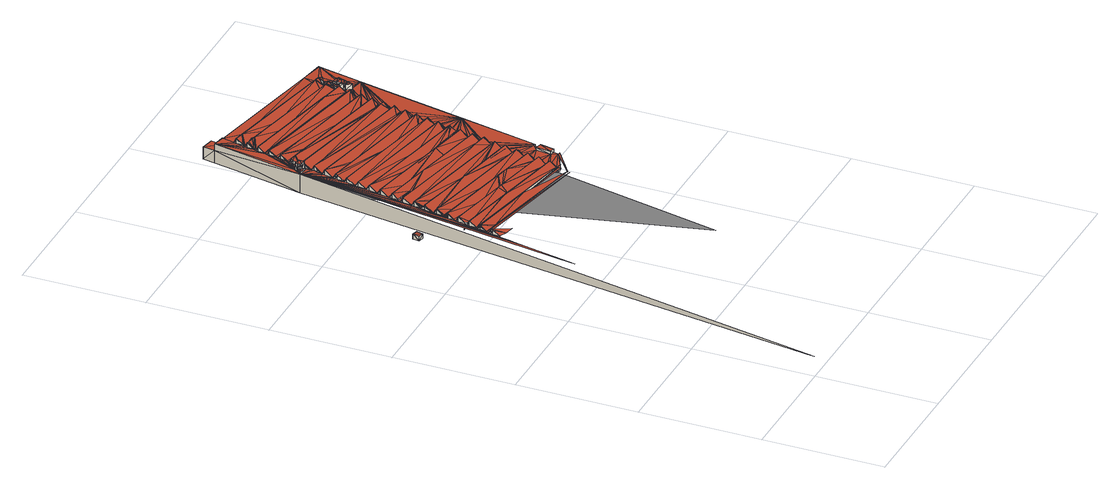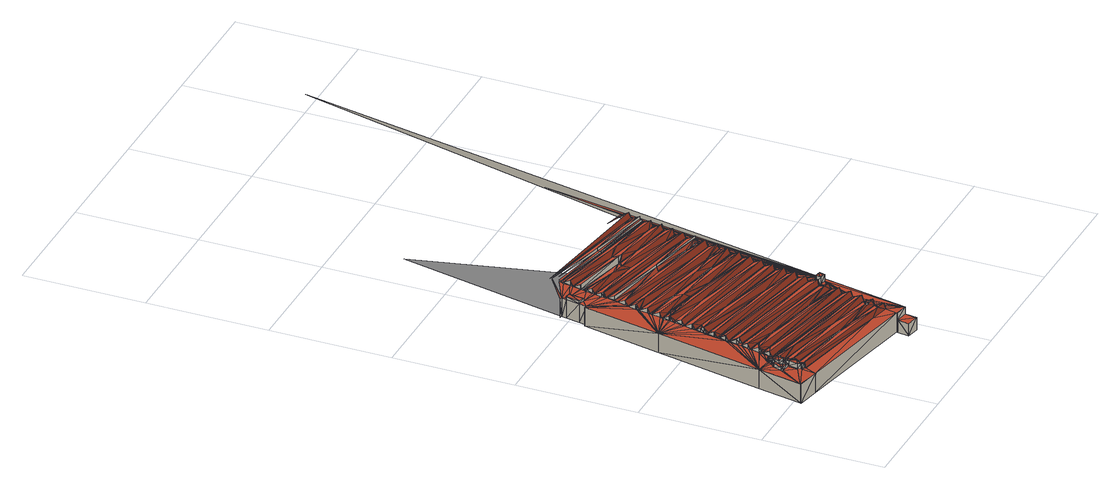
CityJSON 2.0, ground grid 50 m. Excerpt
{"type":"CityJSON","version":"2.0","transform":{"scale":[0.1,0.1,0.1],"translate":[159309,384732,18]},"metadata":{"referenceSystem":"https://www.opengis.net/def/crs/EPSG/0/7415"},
"CityObjects":{
"building1":{"type":"Building","attributes":{"oorspronkelijk_bouwjaar":1949,"status":"Pand in gebruik (niet ingemeten)","geconstateerd":false,"h_maaiveld":18.51,"dak_type":"slanted","pw_datum":"2016-12-01","pw_actueel":"yes","pw_bron":"ahn3","reconstructie_methode":"tudelft3d-geoflow","versie_methode":"v21.03.1","kas_warenhuis":false,"ondergronds_type":"above ground","lod11_replace":false,"reconstruction_skipped":false},"geometry":[{"type":"MultiSurface","lod":"2.2","boundaries":[[[0,1,2]],[[3,4,5]],[[6,5,4]],[[6,7,5]],[[8,7,6]],[[9,6,4]],[[8,10,7]],[[9,8,6]],[[11,12,10]],[[12,13,10]],[[14,15,12]],[[12,15,13]],[[14,16,15]],[[17,16,14]],[[18,8,9]],[[12,11,19]],[[14,12,20]],[[16,21,15]],[[22,21,16]],[[15,21,23]],[[14,20,17]],[[24,23,21]],[[15,23,25]],[[26,23,24]],[[27,28,0]],[[26,25,23]],[[29,25,26]],[[15,25,30]],[[13,15,31]],[[32,30,25]],[[19,11,33]],[[20,12,19]],[[34,30,32]],[[35,17,20]],[[30,34,36]],[[31,15,30]],[[20,19,33]],[[35,20,33]],[[37,38,36]],[[36,34,39]],[[30,36,31]],[[36,39,37]],[[40,41,38]],[[36,38,31]],[[40,38,42]],[[39,38,37]],[[43,41,40]],[[40,44,43]],[[40,42,44]],[[38,41,31]],[[42,38,39]],[[45,43,44]],[[45,46,43]],[[43,46,41]],[[44,46,45]],[[41,46,31]],[[28,47,0]],[[46,48,49]],[[31,46,49]],[[31,49,50]],[[51,50,49]],[[52,31,51]],[[51,31,50]],[[52,53,31]],[[54,52,51]],[[47,55,0]],[[54,53,52]],[[56,54,51]],[[57,56,51]],[[0,55,58]],[[54,59,53]],[[56,59,54]],[[59,60,53]],[[56,60,59]],[[57,60,56]],[[53,60,61]],[[60,57,61]],[[58,3,0]],[[53,61,62]],[[17,63,16]],[[53,62,64]],[[16,65,22]],[[62,61,66]],[[3,5,0]],[[67,34,32]],[[22,65,24]],[[68,62,69]],[[26,24,70]],[[71,66,61]],[[69,62,66]],[[29,26,70]],[[68,64,62]],[[53,64,72]],[[73,68,69]],[[5,7,0]],[[74,53,72]],[[53,74,75]],[[73,64,68]],[[7,10,0]],[[17,35,63]],[[76,61,57]],[[10,13,0]],[[53,75,77]],[[64,73,72]],[[71,61,76]],[[34,67,39]],[[78,74,72]],[[69,66,79]],[[80,66,71]],[[74,78,75]],[[81,46,44]],[[46,82,48]],[[48,82,49]],[[79,73,69]],[[53,77,83]],[[49,82,51]],[[57,51,82]],[[53,83,84]],[[85,86,75]],[[75,86,77]],[[80,71,76]],[[79,66,80]],[[53,84,87]],[[53,87,88]],[[13,31,0]],[[86,89,77]],[[89,83,77]],[[42,39,90]],[[89,86,91]],[[44,42,92]],[[79,80,76]],[[93,89,94]],[[94,89,95]],[[86,96,91]],[[95,89,91]],[[93,84,89]],[[89,84,83]],[[94,95,91]],[[93,94,97]],[[97,94,91]],[[98,10,8]],[[97,84,93]],[[11,10,99]],[[100,97,91]],[[96,100,91]],[[84,97,87]],[[87,97,101]],[[96,86,102]],[[103,88,87]],[[87,101,103]],[[88,103,101]],[[31,53,0]],[[104,88,101]],[[102,97,100]],[[100,96,102]],[[104,105,88]],[[106,67,32]],[[81,82,46]],[[33,11,99]],[[88,105,107]],[[108,105,104]],[[108,109,105]],[[109,107,105]],[[110,65,16]],[[86,111,102]],[[63,110,16]],[[65,70,24]],[[109,112,107]],[[112,109,113]],[[32,29,114]],[[115,97,102]],[[113,116,112]],[[117,118,113]],[[118,116,113]],[[35,33,119]],[[92,81,44]],[[120,121,118]],[[118,121,116]],[[112,116,122]],[[53,88,0]],[[78,123,75]],[[39,67,90]],[[124,115,102]],[[125,121,120]],[[102,126,124]],[[122,116,121]],[[102,111,126]],[[79,127,73]],[[115,124,126]],[[75,123,85]],[[128,76,57]],[[129,109,108]],[[130,125,131]],[[121,125,130]],[[113,109,129]],[[111,132,126]],[[117,113,133]],[[85,123,86]],[[121,130,122]],[[118,117,134]],[[135,136,130]],[[130,136,137]],[[122,130,137]],[[120,118,138]],[[137,136,139]],[[122,137,139]],[[79,76,127]],[[122,139,140]],[[120,138,125]],[[92,42,90]],[[141,122,140]],[[142,143,122]],[[142,122,141]],[[88,107,0]],[[142,144,143]],[[141,144,142]],[[144,145,143]],[[128,57,82]],[[144,141,145]],[[133,113,129]],[[143,145,146]],[[117,133,134]],[[143,146,147]],[[86,148,111]],[[107,112,0]],[[149,146,145]],[[138,118,134]],[[146,149,147]],[[147,149,150]],[[143,147,151]],[[130,131,152]],[[112,122,0]],[[153,97,115]],[[135,130,154]],[[136,135,155]],[[139,136,155]],[[156,151,147]],[[140,139,155]],[[141,140,155]],[[151,156,157]],[[157,156,158]],[[81,159,82]],[[32,114,106]],[[134,133,160]],[[138,134,160]],[[133,129,161]],[[133,162,160]],[[90,67,106]],[[161,162,133]],[[161,129,163]],[[162,164,160]],[[162,161,164]],[[164,163,165]],[[161,163,164]],[[157,166,167]],[[122,143,0]],[[29,70,168]],[[126,153,115]],[[63,35,119]],[[132,153,126]],[[111,169,132]],[[131,125,170]],[[171,72,73]],[[172,173,167]],[[174,78,72]],[[143,151,0]],[[131,175,152]],[[172,176,173]],[[154,130,152]],[[176,172,177]],[[155,135,154]],[[178,81,92]],[[177,179,176]],[[180,179,177]],[[176,179,181]],[[179,180,181]],[[123,148,86]],[[138,170,125]],[[151,157,0]],[[157,167,0]],[[176,181,182]],[[178,159,81]],[[167,173,0]],[[76,128,127]],[[183,182,181]],[[184,145,141]],[[149,145,184]],[[149,185,150]],[[147,150,185]],[[173,176,0]],[[92,90,186]],[[160,170,138]],[[160,164,170]],[[183,187,182]],[[170,175,131]],[[92,188,189]],[[187,183,190]],[[156,147,185]],[[92,189,178]],[[176,182,0]],[[190,191,187]],[[92,186,188]],[[159,128,82]],[[190,192,191]],[[188,159,189]],[[187,191,193]],[[111,148,169]],[[178,189,159]],[[155,154,152]],[[175,194,152]],[[104,195,108]],[[182,187,0]],[[196,193,191]],[[97,197,101]],[[169,198,132]],[[198,153,132]],[[196,199,193]],[[187,193,0]],[[200,199,196]],[[201,104,101]],[[199,200,202]],[[193,199,0]],[[203,204,202]],[[204,203,205]],[[199,202,0]],[[202,204,0]],[[204,205,0]],[[63,206,110]],[[65,207,70]],[[207,65,110]],[[205,208,0]],[[114,29,168]],[[159,188,209]],[[210,208,205]],[[211,0,212]],[[129,108,195]],[[213,211,212]],[[208,214,0]],[[215,211,213]],[[73,127,216]],[[214,217,0]],[[218,212,0]],[[208,210,214]],[[217,218,0]],[[90,106,219]],[[213,220,215]],[[210,221,214]],[[222,217,214]],[[211,223,0]],[[217,222,224]],[[214,221,222]],[[215,225,211]],[[78,226,123]],[[224,222,227]],[[213,212,228]],[[222,221,227]],[[224,227,221]],[[217,224,218]],[[229,224,221]],[[229,218,224]],[[158,230,157]],[[215,220,231]],[[232,218,229]],[[231,225,215]],[[230,166,157]],[[213,233,220]],[[234,212,218]],[[166,230,167]],[[225,223,211]],[[235,236,220]],[[184,185,149]],[[231,220,236]],[[232,229,237]],[[238,236,235]],[[235,220,239]],[[233,213,228]],[[159,209,128]],[[232,234,218]],[[240,231,238]],[[238,231,236]],[[241,228,212]],[[240,242,231]],[[231,243,225]],[[238,235,244]],[[238,242,240]],[[241,212,234]],[[242,243,231]],[[172,167,230]],[[244,235,239]],[[238,244,242]],[[243,223,225]],[[242,245,243]],[[233,239,220]],[[246,202,200]],[[247,141,155]],[[245,223,243]],[[237,234,232]],[[185,248,156]],[[148,153,169]],[[246,203,202]],[[239,233,249]],[[246,205,203]],[[156,248,250]],[[233,228,249]],[[163,129,195]],[[165,163,195]],[[209,188,251]],[[186,90,252]],[[244,239,253]],[[254,239,249]],[[198,169,153]],[[249,228,254]],[[242,244,255]],[[256,228,241]],[[234,237,257]],[[242,255,245]],[[246,210,205]],[[257,241,234]],[[241,258,256]],[[241,259,258]],[[245,260,223]],[[259,256,258]],[[253,239,254]],[[257,259,241]],[[228,256,261]],[[255,244,253]],[[261,254,228]],[[259,262,256]],[[209,263,128]],[[255,260,245]],[[251,127,128]],[[262,261,256]],[[253,254,264]],[[259,265,262]],[[197,97,153]],[[175,266,194]],[[264,255,253]],[[267,254,261]],[[186,268,188]],[[264,254,269]],[[269,254,267]],[[251,188,270]],[[262,267,261]],[[271,164,165]],[[255,269,260]],[[260,272,223]],[[264,269,255]],[[265,267,262]],[[273,269,267]],[[251,128,263]],[[263,209,251]],[[152,247,155]],[[247,152,194]],[[267,265,273]],[[260,269,274]],[[275,276,1]],[[269,273,274]],[[273,265,277]],[[190,183,278]],[[272,279,223]],[[0,280,1]],[[251,270,127]],[[273,277,281]],[[281,274,273]],[[190,282,192]],[[274,272,260]],[[148,283,153]],[[192,282,191]],[[284,223,279]],[[247,184,141]],[[285,281,277]],[[281,285,274]],[[286,156,250]],[[287,223,284]],[[191,282,196]],[[158,156,288]],[[223,289,0]],[[290,272,274]],[[196,282,200]],[[266,175,170]],[[291,223,287]],[[292,207,110]],[[207,293,70]],[[290,279,272]],[[274,285,294]],[[168,70,293]],[[295,296,290]],[[290,296,279]],[[297,210,246]],[[290,274,294]],[[219,106,114]],[[279,296,284]],[[223,291,298]],[[295,290,294]],[[171,73,216]],[[284,299,300]],[[296,295,294]],[[300,287,284]],[[185,184,248]],[[301,287,300]],[[284,296,294]],[[174,72,171]],[[302,301,300]],[[303,287,302]],[[302,287,301]],[[304,270,188]],[[223,298,305]],[[226,78,174]],[[303,291,287]],[[303,302,306]],[[170,164,271]],[[223,305,307]],[[177,172,308]],[[223,307,309]],[[306,291,303]],[[90,219,310]],[[90,310,252]],[[180,177,311]],[[123,312,148]],[[180,311,181]],[[148,313,283]],[[291,306,314]],[[314,298,291]],[[315,186,252]],[[316,317,314]],[[317,316,318]],[[298,314,317]],[[270,319,127]],[[298,317,318]],[[298,318,320]],[[183,181,321]],[[322,298,323]],[[323,320,318]],[[323,298,320]],[[324,297,246]],[[223,309,289]],[[325,186,315]],[[322,305,298]],[[326,322,323]],[[284,327,299]],[[299,328,300]],[[300,328,302]],[[326,305,322]],[[325,268,186]],[[188,268,304]],[[289,280,0]],[[1,280,329]],[[266,330,194]],[[327,284,294]],[[302,328,306]],[[305,326,307]],[[331,195,104]],[[330,247,194]],[[247,248,184]],[[332,309,307]],[[247,250,248]],[[333,309,332]],[[332,334,333]],[[333,334,309]],[[334,335,309]],[[336,1,329]],[[101,197,337]],[[338,339,334]],[[334,339,335]],[[101,337,201]],[[331,104,201]],[[340,339,338]],[[341,313,148]],[[339,342,335]],[[313,343,283]],[[309,335,289]],[[327,328,299]],[[339,340,344]],[[319,345,127]],[[346,127,345]],[[344,342,339]],[[283,197,153]],[[347,344,348]],[[347,342,344]],[[278,282,190]],[[343,313,349]],[[350,342,347]],[[342,289,335]],[[216,127,346]],[[351,342,352]],[[352,350,347]],[[352,342,350]],[[306,328,353]],[[210,354,221]],[[286,250,355]],[[356,355,250]],[[219,114,357]],[[358,200,282]],[[359,270,304]],[[357,360,361]],[[327,294,362]],[[351,363,342]],[[364,351,352]],[[365,229,221]],[[359,366,270]],[[165,195,367]],[[286,288,156]],[[306,353,368]],[[219,357,361]],[[250,247,356]],[[364,363,351]],[[226,369,123]],[[237,229,370]],[[371,364,352]],[[270,366,372]],[[363,289,342]],[[288,230,158]],[[219,361,373]],[[219,373,310]],[[252,310,315]],[[310,373,315]],[[364,374,363]],[[375,347,348]],[[123,369,312]],[[352,347,375]],[[371,374,364]],[[372,376,270]],[[363,374,377]],[[378,275,1]],[[289,363,377]],[[376,319,270]],[[374,379,380]],[[377,374,380]],[[371,352,381]],[[373,382,315]],[[312,341,148]],[[200,383,246]],[[377,380,384]],[[385,377,384]],[[386,384,380]],[[386,385,384]],[[271,165,367]],[[385,387,377]],[[382,388,315]],[[328,327,353]],[[289,377,387]],[[389,172,230]],[[388,325,315]],[[390,374,371]],[[386,391,385]],[[392,393,360]],[[280,394,329]],[[395,378,1]],[[391,387,385]],[[257,237,396]],[[170,397,266]],[[381,352,375]],[[388,382,268]],[[343,197,283]],[[325,388,268]],[[398,289,387]],[[257,396,259]],[[327,362,353]],[[341,349,313]],[[304,268,359]],[[381,390,371]],[[399,286,400]],[[380,379,401]],[[400,286,355]],[[393,361,360]],[[400,355,356]],[[402,400,356]],[[403,394,280]],[[289,404,280]],[[405,386,380]],[[387,391,398]],[[398,391,406]],[[353,362,368]],[[407,366,359]],[[268,408,359]],[[361,409,373]],[[297,410,210]],[[259,411,265]],[[359,408,407]],[[366,407,408]],[[343,349,197]],[[405,391,386]],[[362,412,368]],[[289,398,413]],[[414,366,408]],[[415,395,1]],[[280,404,403]],[[394,416,329]],[[382,373,409]],[[390,381,375]],[[406,391,405]],[[366,414,372]],[[344,340,417]],[[277,265,411]],[[406,418,398]],[[344,419,348]],[[414,408,420]],[[289,413,421]],[[416,336,329]],[[409,268,382]],[[422,285,277]],[[278,183,321]],[[421,404,289]],[[405,380,401]],[[372,414,420]],[[399,423,286]],[[400,424,399]],[[400,402,424]],[[268,409,408]],[[418,406,405]],[[376,372,319]],[[319,372,420]],[[374,425,379]],[[418,401,398]],[[403,426,394]],[[427,428,393]],[[345,319,346]],[[294,285,422]],[[297,324,429]],[[383,324,246]],[[413,336,404]],[[361,393,409]],[[421,413,404]],[[404,336,416]],[[390,430,374]],[[426,416,394]],[[404,431,403]],[[200,358,383]],[[418,405,401]],[[375,348,419]],[[397,170,271]],[[432,349,341]],[[408,433,420]],[[398,434,413]],[[435,216,346]],[[436,435,346]],[[349,432,437]],[[424,423,399]],[[401,434,398]],[[437,438,349]],[[431,426,403]],[[404,416,426]],[[439,286,423]],[[379,425,401]],[[171,440,441]],[[216,440,171]],[[216,435,440]],[[435,436,440]],[[402,356,442]],[[171,441,174]],[[433,319,420]],[[441,440,174]],[[174,440,436]],[[390,375,430]],[[439,443,286]],[[306,368,444]],[[438,197,349]],[[362,294,445]],[[266,446,330]],[[174,436,447]],[[319,433,346]],[[447,436,369]],[[447,226,174]],[[226,447,369]],[[448,314,306]],[[431,404,426]],[[409,433,408]],[[356,247,442]],[[314,448,316]],[[316,448,318]],[[433,436,346]],[[323,318,448]],[[330,449,247]],[[282,278,358]],[[389,308,172]],[[326,323,448]],[[311,177,308]],[[423,424,439]],[[450,341,369]],[[369,341,312]],[[424,402,451]],[[452,409,453]],[[452,454,409]],[[321,181,311]],[[430,425,374]],[[409,393,453]],[[455,415,1]],[[393,428,275]],[[456,443,439]],[[417,419,344]],[[393,275,453]],[[457,452,453]],[[341,450,432]],[[436,458,369]],[[428,459,275]],[[453,275,378]],[[460,437,432]],[[454,433,409]],[[437,460,438]],[[338,461,340]],[[369,458,450]],[[452,457,462]],[[444,368,412]],[[454,452,462]],[[458,436,433]],[[362,445,412]],[[439,424,451]],[[457,453,463]],[[463,453,378]],[[286,443,288]],[[451,402,442]],[[450,458,432]],[[464,197,438]],[[456,439,451]],[[458,460,432]],[[438,460,458]],[[465,307,326]],[[454,463,433]],[[443,456,466]],[[332,307,467]],[[331,468,195]],[[332,467,334]],[[397,469,266]],[[469,446,266]],[[446,470,330]],[[462,457,463]],[[395,463,378]],[[470,449,330]],[[197,464,337]],[[438,458,464]],[[338,334,471]],[[462,463,454]],[[468,472,195]],[[473,195,472]],[[367,195,473]],[[331,201,337]],[[430,375,474]],[[433,463,458]],[[475,358,278]],[[476,442,247]],[[337,464,477]],[[425,478,401]],[[463,395,458]],[[430,479,425]],[[337,477,331]],[[456,451,480]],[[481,456,480]],[[476,247,449]],[[466,456,481]],[[482,443,466]],[[483,468,331]],[[458,477,464]],[[483,331,484]],[[485,1,336]],[[458,395,415]],[[331,477,484]],[[221,354,365]],[[472,468,473]],[[473,468,486]],[[468,483,486]],[[370,229,365]],[[483,484,486]],[[487,473,486]],[[484,488,486]],[[210,410,354]],[[488,487,486]],[[271,367,473]],[[271,473,489]],[[458,415,477]],[[489,473,487]],[[484,477,488]],[[237,370,490]],[[477,415,491]],[[492,271,489]],[[451,442,480]],[[480,442,493]],[[493,442,494]],[[480,493,481]],[[482,466,481]],[[288,443,482]],[[495,230,288]],[[479,430,474]],[[479,496,425]],[[397,271,492]],[[492,489,497]],[[237,490,498]],[[495,389,230]],[[397,492,499]],[[492,497,499]],[[397,499,469]],[[499,497,469]],[[500,297,429]],[[340,501,417]],[[383,429,324]],[[470,446,449]],[[449,446,469]],[[497,502,469]],[[442,503,494]],[[504,493,494]],[[493,504,481]],[[469,502,449]],[[505,482,481]],[[237,498,396]],[[297,500,410]],[[476,449,502]],[[259,396,506]],[[507,358,475]],[[445,508,412]],[[476,509,442]],[[496,479,474]],[[496,478,425]],[[444,412,508]],[[259,506,411]],[[509,503,442]],[[504,494,503]],[[476,502,510]],[[504,505,481]],[[294,511,445]],[[475,278,321]],[[505,512,482]],[[513,277,411]],[[509,476,510]],[[422,277,513]],[[512,288,482]],[[510,514,509]],[[306,444,515]],[[504,503,509]],[[509,514,504]],[[383,358,507]],[[514,505,504]],[[487,488,516]],[[491,415,455]],[[487,516,489]],[[488,477,516]],[[505,514,517]],[[474,518,496]],[[496,518,478]],[[477,491,516]],[[422,519,294]],[[294,519,520]],[[505,517,521]],[[489,516,497]],[[512,505,521]],[[512,521,522]],[[495,288,523]],[[512,524,288]],[[524,512,522]],[[448,306,525]],[[288,524,526]],[[524,522,526]],[[523,288,526]],[[495,523,527]],[[526,522,523]],[[527,528,495]],[[495,528,529]],[[413,485,336]],[[497,516,502]],[[511,294,520]],[[530,434,401]],[[375,419,531]],[[528,527,523]],[[522,532,523]],[[523,532,528]],[[529,389,495]],[[455,1,533]],[[529,528,532]],[[534,529,532]],[[502,516,510]],[[529,534,389]],[[475,535,507]],[[534,532,536]],[[525,306,515]],[[537,413,434]],[[389,534,536]],[[510,516,514]],[[474,375,531]],[[516,517,514]],[[389,536,308]],[[501,340,461]],[[475,538,535]],[[536,539,308]],[[540,507,535]],[[536,541,539]],[[311,308,542]],[[308,539,542]],[[521,517,516]],[[543,311,542]],[[539,543,542]],[[544,311,543]],[[539,544,543]],[[541,544,539]],[[545,311,544]],[[544,541,545]],[[521,516,522]],[[546,326,448]],[[545,321,311]],[[516,532,522]],[[475,321,538]],[[478,530,401]],[[535,538,547]],[[547,540,535]],[[417,548,419]],[[508,445,444]],[[549,321,545]],[[550,549,545]],[[471,461,338]],[[516,491,455]],[[532,516,536]],[[551,507,540]],[[321,549,552]],[[321,552,538]],[[549,550,552]],[[538,552,550]],[[541,536,516]],[[551,383,507]],[[538,550,540]],[[547,538,540]],[[541,516,545]],[[540,550,553]],[[546,465,326]],[[516,550,545]],[[467,307,465]],[[553,551,540]],[[467,554,334]],[[444,445,555]],[[556,500,429]],[[471,334,554]],[[551,553,557]],[[558,429,383]],[[383,551,557]],[[559,429,558]],[[556,429,559]],[[550,516,553]],[[556,560,500]],[[560,561,500]],[[383,557,558]],[[474,562,518]],[[518,562,478]],[[556,559,558]],[[553,563,557]],[[564,500,561]],[[557,563,558]],[[370,365,354]],[[558,563,556]],[[556,563,560]],[[561,560,563]],[[490,370,565]],[[1,485,533]],[[566,417,501]],[[410,500,564]],[[567,561,563]],[[553,516,563]],[[568,370,354]],[[564,561,567]],[[370,569,565]],[[567,563,570]],[[490,565,571]],[[410,568,354]],[[564,567,570]],[[445,572,555]],[[570,563,573]],[[564,570,573]],[[568,569,370]],[[410,564,573]],[[573,563,569]],[[410,573,568]],[[571,565,569]],[[568,573,569]],[[563,516,574]],[[498,490,571]],[[574,569,563]],[[445,511,572]],[[571,569,574]],[[548,417,566]],[[575,498,571]],[[575,571,574]],[[555,515,444]],[[572,576,555]],[[498,575,577]],[[498,577,396]],[[575,574,577]],[[577,574,396]],[[506,396,578]],[[506,578,411]],[[579,396,574]],[[580,581,578]],[[578,396,579]],[[411,578,581]],[[579,580,578]],[[581,580,582]],[[582,580,579]],[[411,583,513]],[[584,422,513]],[[422,584,519]],[[585,520,519]],[[411,581,586]],[[581,582,586]],[[411,586,583]],[[587,513,583]],[[582,579,587]],[[572,588,576]],[[589,584,513]],[[586,587,583]],[[589,519,584]],[[589,585,519]],[[520,585,589]],[[586,582,587]],[[525,590,448]],[[576,515,555]],[[548,591,419]],[[587,589,513]],[[419,591,531]],[[592,520,589]],[[530,593,434]],[[592,511,520]],[[525,594,590]],[[594,448,590]],[[593,595,434]],[[596,572,511]],[[596,588,572]],[[576,588,597]],[[597,598,576]],[[599,576,598]],[[600,562,474]],[[501,461,566]],[[592,589,601]],[[474,531,600]],[[537,485,413]],[[515,576,599]],[[602,594,525]],[[511,592,601]],[[537,434,595]],[[478,562,530]],[[511,601,596]],[[602,525,515]],[[516,455,603]],[[596,601,588]],[[604,588,601]],[[588,598,597]],[[604,598,588]],[[598,604,599]],[[594,602,605]],[[594,546,448]],[[603,574,516]],[[471,566,461]],[[605,602,606]],[[594,605,607]],[[606,602,515]],[[608,515,599]],[[609,605,606]],[[610,605,609]],[[610,611,605]],[[611,612,605]],[[605,612,607]],[[574,603,579]],[[606,613,609]],[[606,614,613]],[[609,611,610]],[[613,614,609]],[[606,515,615]],[[615,614,606]],[[616,607,612]],[[515,608,615]],[[615,608,614]],[[594,607,546]],[[617,611,609]],[[617,612,611]],[[614,617,609]],[[616,612,617]],[[607,616,618]],[[579,603,587]],[[618,616,617]],[[546,607,618]],[[587,603,589]],[[618,617,619]],[[471,620,566]],[[546,618,619]],[[589,603,601]],[[620,621,566]],[[566,621,548]],[[546,619,465]],[[614,622,617]],[[604,601,603]],[[603,599,604]],[[467,465,554]],[[554,465,623]],[[623,465,624]],[[619,617,622]],[[471,554,625]],[[624,554,623]],[[625,554,624]],[[603,608,599]],[[625,620,471]],[[625,624,626]],[[465,619,622]],[[603,614,608]],[[465,622,624]],[[620,625,626]],[[626,624,627]],[[600,628,562]],[[620,626,621]],[[624,629,627]],[[603,455,533]],[[621,626,548]],[[630,548,626]],[[531,628,600]],[[591,548,631]],[[622,629,624]],[[630,626,632]],[[548,630,631]],[[633,591,631]],[[633,634,591]],[[635,634,630]],[[630,633,631]],[[636,635,630]],[[630,634,633]],[[634,531,591]],[[636,630,637]],[[635,638,634]],[[636,639,635]],[[626,640,632]],[[637,630,632]],[[531,634,638]],[[626,627,640]],[[531,641,628]],[[562,628,642]],[[639,638,635]],[[641,643,628]],[[644,627,629]],[[645,627,644]],[[646,637,647]],[[640,637,632]],[[641,648,643]],[[531,649,641]],[[650,651,641]],[[652,647,645]],[[645,640,627]],[[646,653,637]],[[531,638,649]],[[651,648,641]],[[647,637,640]],[[644,629,654]],[[647,640,645]],[[628,643,642]],[[649,650,641]],[[639,655,638]],[[656,636,637]],[[647,653,646]],[[656,639,636]],[[653,657,637]],[[642,643,648]],[[649,638,655]],[[658,655,639]],[[659,562,642]],[[654,629,622]],[[645,644,660]],[[651,661,648]],[[603,622,614]],[[652,645,662]],[[658,663,649]],[[658,649,655]],[[664,663,658]],[[656,637,657]],[[651,650,665]],[[652,662,647]],[[644,654,666]],[[658,639,656]],[[649,667,650]],[[642,648,661]],[[668,661,651]],[[653,656,657]],[[663,667,649]],[[663,664,665]],[[530,562,659]],[[651,665,668]],[[660,644,666]],[[654,622,669]],[[664,658,670]],[[671,642,668]],[[665,650,667]],[[647,672,653]],[[662,645,660]],[[668,642,661]],[[673,656,653]],[[666,654,669]],[[665,667,663]],[[671,659,642]],[[670,658,656]],[[671,668,674]],[[675,664,670]],[[674,659,671]],[[647,662,672]],[[668,665,674]],[[656,676,677]],[[664,678,665]],[[666,669,679]],[[675,678,664]],[[670,656,677]],[[679,660,666]],[[673,653,680]],[[679,669,681]],[[660,679,682]],[[665,678,674]],[[662,660,672]],[[683,660,682]],[[679,681,682]],[[675,670,678]],[[684,670,677]],[[682,681,685]],[[673,680,656]],[[656,686,676]],[[653,672,680]],[[672,660,683]],[[685,683,682]],[[687,677,676]],[[678,670,684]],[[688,530,659]],[[677,689,684]],[[674,690,659]],[[672,683,680]],[[674,678,691]],[[680,686,656]],[[676,686,687]],[[688,692,530]],[[681,693,685]],[[622,603,669]],[[690,688,659]],[[692,593,530]],[[683,685,693]],[[694,689,677]],[[678,684,691]],[[692,695,593]],[[680,683,686]],[[687,694,677]],[[593,695,595]],[[684,689,696]],[[683,697,686]],[[674,691,698]],[[698,690,674]],[[669,699,681]],[[700,689,701]],[[688,702,692]],[[692,703,695]],[[697,683,693]],[[691,684,696]],[[703,595,695]],[[686,701,687]],[[701,689,694]],[[702,688,690]],[[689,704,696]],[[701,694,687]],[[702,703,692]],[[700,705,689]],[[691,696,704]],[[699,693,681]],[[698,691,706]],[[690,707,703]],[[698,706,690]],[[690,704,707]],[[706,691,704]],[[702,690,703]],[[704,703,707]],[[706,704,690]],[[700,701,708]],[[704,689,705]],[[697,709,686]],[[709,701,686]],[[699,669,603]],[[697,693,709]],[[537,595,703]],[[708,705,700]],[[709,708,701]],[[709,693,710]],[[699,710,693]],[[708,710,705]],[[709,710,708]],[[711,703,704]],[[705,711,704]],[[537,703,711]],[[711,705,710]],[[711,710,699]],[[699,603,711]],[[712,603,533]],[[712,533,485]],[[537,713,485]],[[711,603,712]],[[713,712,485]],[[714,537,711]],[[714,713,537]],[[711,712,714]],[[714,712,713]]],"semantics":{"surfaces":[{"type":"WallSurface"},{"type":"RoofSurface"},{"type":"GroundSurface"}],"values":[0,1,0,0,0,1,0,1,0,0,0,0,0,0,1,1,0,0,0,1,1,0,1,0,1,0,0,1,1,0,1,0,0,1,0,1,0,0,0,1,1,1,0,1,0,0,0,1,1,1,0,0,0,0,1,1,1,0,1,1,0,0,0,0,1,1,0,1,1,1,0,0,1,0,0,1,0,1,1,0,1,1,1,1,1,0,0,1,0,0,1,0,1,1,1,1,1,0,1,1,1,1,1,0,1,1,0,0,0,0,1,0,1,1,1,1,1,1,0,0,1,0,1,1,1,0,0,0,1,1,0,0,0,1,1,0,0,0,1,1,1,0,0,1,0,0,1,1,0,1,0,1,0,1,0,1,1,0,1,1,0,0,0,1,1,0,0,0,1,0,1,1,0,0,0,1,0,0,1,1,1,1,0,0,1,1,1,1,0,1,1,1,0,0,1,0,0,0,1,1,0,0,1,0,0,1,1,1,1,1,1,0,1,1,0,0,1,1,0,0,1,1,1,1,1,0,0,0,0,1,1,1,1,1,0,1,0,1,1,0,0,0,1,1,0,0,1,1,1,0,0,0,0,0,0,1,1,1,1,1,0,0,1,0,1,1,1,0,1,1,0,1,1,0,1,0,0,1,1,1,1,0,1,1,0,1,1,0,1,1,1,1,1,0,1,0,1,1,0,1,1,0,1,0,1,1,1,0,0,0,1,1,0,1,0,1,0,1,0,0,0,1,0,0,1,1,1,0,0,1,1,0,1,0,1,1,0,1,0,1,1,1,0,1,1,1,1,0,1,0,1,0,1,0,0,1,0,1,0,1,1,1,0,0,1,1,1,1,1,0,0,1,1,0,0,0,1,0,0,0,1,0,0,1,1,1,0,1,0,1,1,0,1,1,1,0,0,1,1,1,0,1,1,0,1,1,1,1,0,0,0,1,1,1,0,1,1,1,0,0,0,1,0,0,1,1,1,1,0,0,1,0,0,1,1,0,1,1,0,0,1,1,0,0,0,1,0,0,1,1,0,1,1,0,1,2,1,1,1,1,0,1,1,1,0,1,1,1,1,1,0,0,1,1,1,0,1,0,1,1,1,1,0,0,1,1,0,0,1,1,1,0,1,1,1,0,0,1,0,1,1,1,0,0,0,1,1,1,0,1,1,1,1,1,0,1,0,1,0,1,1,0,1,1,0,0,1,1,1,1,1,0,0,0,0,1,1,0,1,0,1,1,0,0,0,0,0,0,1,1,0,1,1,1,0,1,0,1,0,0,2,1,0,0,1,0,0,1,1,0,1,0,0,0,1,1,1,0,1,0,0,1,1,1,0,0,0,1,1,1,1,1,1,1,0,1,0,1,0,1,1,1,1,0,1,0,1,1,1,1,1,1,0,1,0,1,0,1,1,1,1,0,1,2,1,1,0,1,1,1,0,1,1,0,0,0,0,0,0,0,1,1,1,1,1,1,0,2,0,1,1,1,0,1,0,1,0,1,1,0,0,0,1,0,1,0,0,0,0,1,0,0,1,0,1,1,1,1,1,0,1,1,0,1,0,2,1,2,1,0,0,1,1,1,1,0,0,1,2,1,1,1,0,1,0,0,1,1,1,0,0,0,0,1,0,1,0,1,0,1,0,1,0,0,1,2,1,1,0,1,1,1,1,1,1,0,1,0,1,1,0,0,1,1,0,0,0,0,0,0,1,1,1,1,1,1,1,1,0,1,1,1,0,0,1,0,1,1,1,1,1,1,1,0,1,1,1,0,0,0,1,0,0,1,0,1,2,0,0,0,0,0,0,1,0,0,0,0,0,1,1,1,1,1,1,0,1,0,0,1,0,1,0,1,1,1,1,0,0,0,1,1,1,1,0,0,0,1,0,1,0,0,0,1,1,0,1,1,1,1,1,1,0,0,1,1,1,1,1,0,1,1,0,2,0,1,1,0,0,0,0,0,1,1,1,1,0,1,0,1,1,1,0,1,0,0,0,0,0,1,1,1,0,1,0,1,1,0,0,0,1,0,1,1,0,0,1,1,0,1,1,1,1,1,1,0,1,0,1,1,0,1,1,1,0,0,1,1,1,1,1,0,1,1,1,1,0,1,1,1,1,2,1,1,0,0,0,0,1,1,0,1,0,0,1,1,0,1,0,0,0,1,1,0,0,0,1,1,1,1,0,1,1,1,2,0,0,1,1,0,0,1,1,0,1,1,1,0,0,0,1,1,1,0,0,1,1,0,1,0,0,1,0,1,1,1,1,1,1,0,1,0,0,1,0,1,0,1,1,0,0,0,1,1,1,1,0,1,1,1,1,0,0,1,1,0,0,0,1,0,1,0,1,1,0,0,0,1,0,1,1,1,0,1,1,0,0,2,1,1,0,1,1,1,1,0,0,1,0,1,1,0,1,0,1,0,0,1,1,1,1,1,0,1,1,0,1,0,0,0,0,1,0,1,1,0,1,1,1,0,0,0,0,0,0,1,1,0,1,0,0,1,0,1,1,0,0,0,1,0,1,1,0,1,1,0,1,0,1,0,0,1,1,0,0,0,1,0,1,0,0,1,1,0,1,0,0,1,0,0,0,0,1,1,1,1,1,1,0,1,1,0,1,1,1,0,0,0,1,1,0,0,0,0,1,1,1,1,1,0,1,0,1,1,0,1,0,1,1,1,0,1,1,1,0,0,1,1,0,0,0,1,1,0,1,1,1,0,1,0,0,1,0,0,1,0,0,1,1,0,1,1,0,0,0,0,1,0,0,1,1,0,1,1,0,1,0,0,0,0,0,0,0,1,1,0,0,0,1,0,0,0,0,1,1,0,1,1,1,0,1,1,0,1,0,1,0,1,0,0,0,0,1,1,1,1,1,1,1,0,0,0,1,1,1,1,0,0,0,0,1,0,0,0,0,0,0,1,1,0,0,1,1,0,1,0,1,0,1,1,0,0,1,0,0,0,0,0,1,0,0,1,0,0,1,0,1,1,0,0,1,0,0,0,1,1,1,1,0,1,0,0,0,1,0,1,1,1,0,1,0,0,0,0,0,1,0,0,1,1,0,0,0,0,1,1,0,0,0,0,0,1,0,1,1,1,1,0,0,1,0,1,0,1,0,0,1,1,1,1,1,0,0,2,0,0,2,1,0,0,0]}}]},
"building2":{"type":"Building","attributes":{"oorspronkelijk_bouwjaar":1949,"status":"Pand in gebruik","geconstateerd":false,"h_maaiveld":18.44,"dak_type":"single horizontal","pw_datum":"2016-12-01","pw_actueel":"yes","pw_bron":"ahn3","reconstructie_methode":"tudelft3d-geoflow","versie_methode":"v21.03.1","kas_warenhuis":false,"ondergronds_type":"above ground","lod11_replace":false,"reconstruction_skipped":false},"geometry":[{"type":"Solid","lod":"2.2","boundaries":[[[[715,716,717]],[[718,715,717]],[[719,717,716]],[[720,719,716]],[[720,716,721]],[[721,716,715]],[[722,718,717]],[[719,722,717]],[[721,715,722]],[[722,715,718]],[[721,722,719]],[[720,721,719]]]],"semantics":{"surfaces":[{"type":"GroundSurface"},{"type":"WallSurface"},{"type":"RoofSurface"}],"values":[[0,0,1,1,1,1,1,1,1,1,2,2]]}}]}
},
"vertices":[
[457,2286,87],[457,2286,5],[5,5,87],[336,1423,87],[341,1426,87],[342,1455,87],[342,1455,104],[344,1461,87],[344,1461,108],[376,1415,85],[346,1472,87],[346,1472,89],[348,1481,89],[348,1481,87],[348,1481,91],[355,1511,87],[355,1511,98],[355,1511,108],[413,1407,85],[396,1471,89],[396,1471,90],[356,1520,87],[356,1520,98],[357,1522,87],[356,1520,89],[358,1529,87],[357,1522,89],[267,1090,87],[313,1315,87],[358,1529,89],[364,1559,87],[378,1629,87],[358,1529,90],[401,1471,89],[364,1559,108],[401,1471,91],[366,1569,87],[369,1583,62],[369,1583,87],[393,1566,84],[369,1583,93],[374,1608,87],[393,1566,86],[374,1608,108],[376,1608,108],[374,1608,109],[376,1618,87],[325,1375,87],[376,1618,85],[377,1623,87],[378,1628,87],[378,1628,91],[378,1629,91],[383,1655,87],[383,1655,107],[326,1378,87],[384,1655,107],[385,1657,108],[333,1412,87],[384,1655,87],[385,1657,87],[391,1666,87],[391,1676,87],[625,1457,108],[396,1706,87],[620,1469,96],[396,1675,87],[580,1517,108],[391,1676,90],[396,1675,90],[620,1469,88],[396,1675,69],[397,1716,87],[396,1706,108],[398,1717,87],[398,1721,87],[443,1657,85],[404,1757,87],[398,1717,85],[443,1664,89],[443,1664,72],[546,1585,87],[546,1585,85],[407,1777,87],[412,1804,87],[404,1757,109],[404,1757,100],[413,1815,87],[414,1820,87],[407,1777,89],[635,1518,86],[415,1773,91],[631,1558,108],[407,1777,92],[412,1776,92],[412,1776,90],[425,1766,93],[412,1804,108],[866,1369,87],[866,1369,88],[425,1766,87],[418,1819,79],[463,1763,90],[414,1820,79],[418,1819,87],[420,1854,87],[596,1513,108],[420,1856,87],[420,1854,108],[420,1856,103],[625,1457,96],[482,1755,92],[421,1864,87],[422,1864,87],[876,1427,91],[472,1763,91],[425,1876,87],[422,1864,89],[425,1876,89],[867,1378,90],[425,1876,92],[433,1902,87],[435,1921,87],[648,1707,108],[472,1763,89],[433,1902,108],[474,1761,90],[670,1612,86],[710,1593,108],[503,1848,87],[435,1913,87],[433,1902,109],[482,1755,87],[503,1848,89],[500,1860,89],[436,1915,83],[436,1915,84],[436,1915,87],[500,1860,92],[437,1920,87],[437,1921,87],[443,1955,108],[442,1955,108],[442,1955,87],[443,1955,87],[445,1965,87],[445,1966,87],[445,1970,87],[648,1707,97],[445,1966,86],[445,1966,85],[452,2004,87],[549,1892,84],[664,1721,89],[548,1894,81],[548,1894,85],[452,2004,108],[454,2016,87],[452,2004,109],[655,1563,85],[502,1855,89],[505,1848,89],[503,1852,89],[505,1848,87],[503,1852,87],[503,1852,80],[454,2016,86],[455,2019,87],[876,1427,88],[661,1719,90],[634,1863,108],[909,1606,106],[461,2053,108],[461,2053,87],[911,1615,87],[550,1890,87],[463,2064,87],[464,2064,87],[655,1563,88],[464,2065,87],[464,2065,85],[465,2068,87],[471,2103,87],[471,2103,108],[653,1925,87],[653,1925,85],[651,1554,108],[473,2113,87],[651,1554,79],[631,1558,79],[477,2112,87],[477,2117,87],[477,2112,85],[479,2144,87],[550,1890,83],[882,1762,108],[479,2144,103],[932,1701,108],[661,1719,87],[480,2152,87],[480,2152,108],[936,1716,79],[482,2162,87],[482,2163,85],[482,2163,87],[483,2167,87],[873,1408,109],[875,1418,94],[489,2201,87],[710,1592,108],[489,2201,108],[463,2292,87],[462,2285,87],[462,2285,94],[491,2211,87],[463,2292,95],[909,1604,108],[491,2212,87],[495,2225,87],[883,1457,108],[475,2293,96],[494,2215,78],[491,2212,85],[478,2316,87],[493,2215,87],[476,2304,87],[911,1616,85],[493,2215,78],[492,2281,87],[494,2215,87],[782,1951,86],[476,2304,97],[495,2225,93],[492,2281,95],[502,2249,87],[475,2293,118],[477,2303,97],[502,2249,108],[477,2303,117],[485,2291,96],[476,2304,117],[501,2260,87],[477,2304,117],[477,2304,87],[485,2291,118],[478,2316,117],[615,2137,85],[802,1884,108],[656,1925,85],[485,2291,87],[657,1925,85],[748,1585,108],[882,1468,85],[500,2289,118],[500,2289,87],[502,2311,118],[502,2264,87],[505,2259,87],[501,2260,85],[505,2259,85],[502,2311,87],[507,2287,87],[507,2287,101],[710,1592,109],[503,2311,118],[509,2299,108],[792,1842,87],[509,2299,87],[892,1506,87],[503,2311,87],[766,1582,108],[940,1765,87],[517,2339,87],[511,2309,87],[516,2313,87],[976,1463,5],[825,758,5],[516,2308,87],[787,2051,87],[519,2348,87],[532,2666,58],[516,2310,87],[787,2051,85],[775,1697,88],[521,2358,87],[516,2310,85],[775,1905,87],[523,2368,87],[970,1901,108],[532,2666,87],[517,2339,102],[530,2396,87],[873,1408,94],[875,1418,88],[542,2343,108],[519,2348,108],[519,2348,107],[622,2139,87],[533,2416,87],[521,2358,85],[522,2363,87],[523,2367,87],[523,2367,90],[523,2368,90],[892,1506,79],[539,2446,87],[530,2396,108],[540,2456,87],[980,1961,87],[541,2461,87],[882,1468,87],[981,1962,86],[921,1654,109],[793,1693,88],[533,2407,87],[883,1472,87],[533,2408,85],[533,2408,87],[534,2411,87],[905,1565,87],[535,2416,87],[989,2000,108],[533,2416,90],[535,2416,90],[622,2139,79],[892,1506,109],[539,2446,108],[633,2336,87],[633,2336,85],[532,2666,5],[792,1842,83],[936,1716,87],[540,2456,89],[541,2461,89],[542,2466,89],[542,2466,87],[583,2653,5],[935,1712,87],[542,2466,91],[549,2495,87],[549,2495,108],[921,1654,93],[552,2516,87],[793,1693,87],[551,2505,87],[905,1565,85],[906,1568,87],[552,2509,87],[551,2505,85],[808,1690,87],[553,2516,87],[552,2516,91],[553,2516,91],[642,2335,85],[984,2113,87],[777,1901,85],[778,1899,87],[879,1427,91],[790,2051,85],[892,1520,87],[879,1427,87],[883,1457,87],[657,2331,89],[559,2544,87],[559,2544,108],[986,2118,79],[892,1524,89],[940,1765,80],[649,2334,85],[912,1619,87],[986,2118,87],[565,2542,108],[903,1554,108],[885,1468,87],[562,2554,87],[605,2535,108],[903,1554,109],[562,2563,87],[980,1483,5],[562,2554,85],[563,2558,87],[592,2540,110],[892,1502,87],[998,2049,108],[564,2563,87],[562,2563,90],[564,2563,90],[569,2593,87],[892,1502,106],[979,1951,108],[592,2540,103],[569,2593,108],[873,1408,87],[976,1463,86],[541,2715,5],[991,1541,5],[1018,2158,87],[949,1800,108],[572,2603,87],[775,1905,88],[777,1901,88],[607,2585,108],[778,1899,88],[541,2715,58],[584,2658,58],[605,2585,108],[569,2593,109],[892,1524,87],[898,1531,87],[960,1486,87],[1009,2098,108],[1012,2199,108],[657,2331,84],[583,2653,87],[898,1531,94],[997,1571,5],[584,2658,5],[736,2468,87],[605,2585,109],[736,2468,85],[903,1554,87],[584,2658,87],[1011,2212,85],[840,1892,87],[840,1892,89],[701,2526,85],[593,2705,5],[868,1378,87],[985,1461,86],[984,2067,79],[701,2526,88],[593,2705,58],[923,1665,87],[967,1549,87],[651,2587,87],[913,1598,105],[913,1598,87],[924,1666,86],[924,1667,87],[845,1893,89],[909,1604,87],[909,1606,87],[918,1872,87],[852,1895,91],[897,2285,85],[896,2284,88],[950,1811,86],[911,1616,87],[991,2317,85],[950,1819,87],[921,1654,87],[918,1872,89],[960,1486,99],[980,1483,86],[967,1549,99],[1071,1896,5],[852,1895,89],[980,1483,100],[997,1571,86],[985,1461,5],[924,1666,87],[977,2410,108],[991,1541,100],[991,1541,86],[932,1701,87],[1061,2353,87],[915,1882,89],[1061,2353,88],[940,1751,108],[950,1811,87],[950,1811,83],[1063,2363,91],[940,1751,109],[940,1762,87],[777,2511,88],[950,2019,87],[961,1853,108],[1006,1569,86],[777,2511,85],[701,2526,87],[917,1877,89],[916,1879,89],[915,1882,91],[944,1750,108],[944,1750,87],[1105,2550,5],[940,1751,87],[945,1754,87],[945,1753,87],[946,1764,87],[987,2124,91],[1006,1569,5],[950,1800,108],[917,1877,87],[917,1877,78],[958,1916,86],[777,2511,87],[950,1800,87],[1018,2147,108],[949,1800,87],[984,2067,87],[977,2410,109],[954,1818,87],[964,1867,78],[964,1867,87],[969,1874,92],[1018,2158,85],[949,2020,85],[896,2284,84],[963,1863,87],[961,1853,87],[1038,2245,108],[969,1893,103],[1011,2211,87],[965,1867,87],[1049,2294,108],[1071,1896,86],[969,1874,87],[777,2511,84],[1010,2215,87],[1010,2218,89],[969,1893,87],[971,1901,87],[970,1913,87],[971,1901,108],[991,2316,87],[970,1901,87],[970,1922,71],[970,1922,87],[970,1922,90],[1076,2492,108],[1061,2444,108],[976,1925,87],[1162,2343,5],[976,1925,93],[950,2019,85],[979,1951,87],[1105,2550,87],[989,2011,87],[982,1961,87],[990,2015,87],[983,1961,87],[980,1961,85],[982,1961,85],[983,1961,85],[984,1965,87],[1059,2343,108],[989,2011,85],[1071,2402,87],[991,1999,108],[991,1999,87],[998,2037,101],[989,2000,87],[998,2037,87],[1063,2363,88],[979,2269,85],[998,2064,87],[998,2049,87],[998,2060,87],[998,2064,79],[998,2069,87],[998,2069,90],[1047,2457,84],[1009,2070,87],[1008,2094,106],[987,2124,87],[979,2410,108],[1009,2070,92],[1010,2108,87],[1013,2119,87],[1008,2094,87],[1013,2119,91],[983,2266,88],[1009,2098,87],[1021,2147,87],[1021,2147,108],[983,2266,84],[1018,2147,87],[1018,2162,87],[1024,2168,87],[1018,2169,87],[1018,2169,91],[1024,2168,91],[1012,2199,87],[1011,2212,87],[1010,2218,87],[1029,2196,108],[1029,2196,87],[1040,2255,87],[1033,2218,87],[991,2316,85],[1071,2402,85],[1033,2218,91],[1081,2501,89],[1025,2309,85],[1081,2501,87],[1040,2255,88],[1040,2255,84],[1040,2257,85],[1041,2260,87],[1047,2457,88],[1038,2245,87],[1025,2309,87],[1162,2343,86],[1040,2257,87],[1031,2309,85],[1044,2301,96],[1044,2315,90],[1049,2294,87],[1044,2306,87],[1044,2309,82],[1044,2309,87],[1044,2310,87],[1044,2301,87],[1050,2297,87],[1050,2297,101],[1044,2315,87],[1052,2313,87],[1052,2313,90],[1059,2343,87],[1069,2392,108],[1071,2402,88],[1100,2353,87],[1063,2363,87],[1064,2363,87],[1064,2363,91],[1069,2392,87],[1085,2375,87],[1061,2444,78],[1085,2372,87],[1072,2401,87],[1071,2402,84],[1077,2394,87],[1072,2401,84],[1071,2403,85],[1071,2403,102],[1072,2401,102],[1077,2394,101],[1073,2414,92],[1073,2414,102],[1086,2383,87],[1064,2444,108],[1071,2456,86],[1064,2444,78],[1085,2372,110],[1085,2375,110],[1077,2394,113],[1086,2383,113],[1066,2444,79],[1077,2422,97],[1066,2443,108],[1066,2444,108],[1085,2375,113],[1087,2390,113],[1100,2353,110],[1078,2422,97],[1090,2410,102],[1087,2390,101],[1078,2422,102],[1077,2459,89],[1104,2372,110],[1074,2455,86],[1104,2372,112],[1077,2422,109],[1078,2422,109],[1082,2440,109],[1104,2361,110],[1082,2440,108],[1074,2455,108],[1104,2361,87],[1091,2419,102],[1071,2456,108],[1107,2384,112],[1090,2410,113],[1077,2459,108],[1091,2419,110],[1090,2410,87],[1091,2419,87],[1093,2435,110],[1108,2371,110],[1112,2405,112],[1108,2371,87],[1104,2372,87],[1107,2384,101],[1093,2435,87],[1107,2384,87],[1112,2405,101],[1112,2405,86],[1080,2492,108],[1099,2434,87],[1094,2485,106],[1098,2472,109],[1080,2492,107],[1123,2386,87],[1115,2419,86],[1080,2492,87],[1098,2472,87],[1123,2386,101],[1094,2485,109],[1162,2343,87],[1099,2434,100],[1115,2419,101],[1097,2489,108],[1097,2489,87],[1102,2475,87],[1132,2429,87],[1102,2475,110],[1094,2485,87],[1132,2429,101],[1137,2423,101],[1137,2423,87],[1199,2528,87],[1199,2528,5],[1200,2532,5],[1200,2532,87],
[340,1737,4],[317,1742,4],[322,1770,4],[345,1765,4],[322,1770,24],[317,1742,24],[340,1737,24],[345,1765,24]
]}
